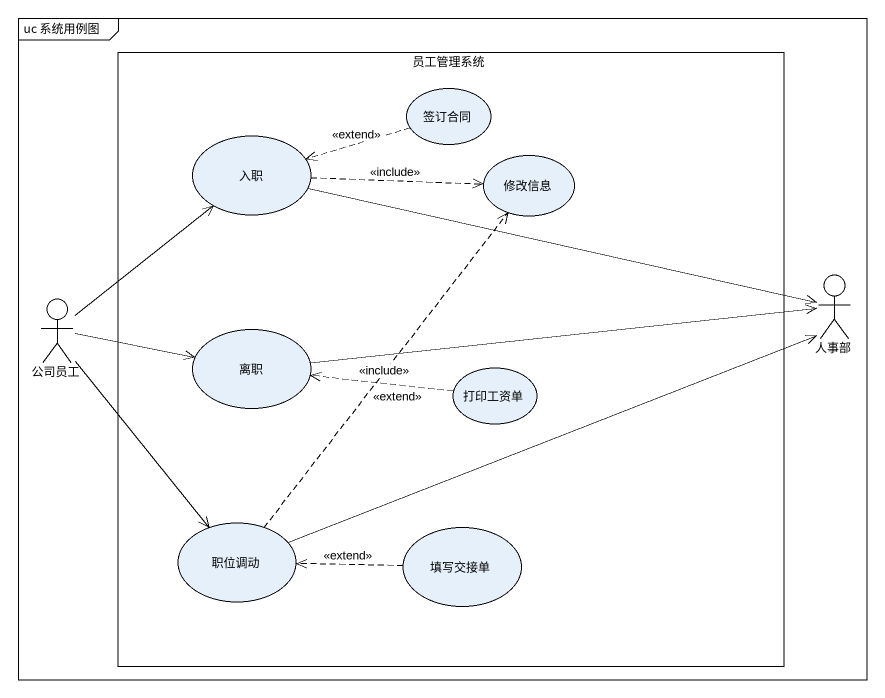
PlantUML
@startuml
mainframe uc 系统用例图
rectangle 员工管理系统 {
  usecase 签订合同
  usecase 入职
  usecase 修改信息
  usecase 离职
  usecase 打印工资单
  usecase 职位调动
  usecase 填写交接单
}
actor 人事部
actor 公司员工
签订合同 .left.> 入职 : <<extend>>
入职 .right.> 修改信息 : <<include>>
入职 -right-> 人事部
公司员工 -up-> 入职
公司员工 -right-> 离职
公司员工 --> 职位调动
离职 -right-> 人事部
打印工资单 .left.> 离职 : <<extend>>
职位调动 .up.> 修改信息 : <<include>>
职位调动 -right-> 人事部
填写交接单 .left.> 职位调动 : <<extend>>
@enduml
